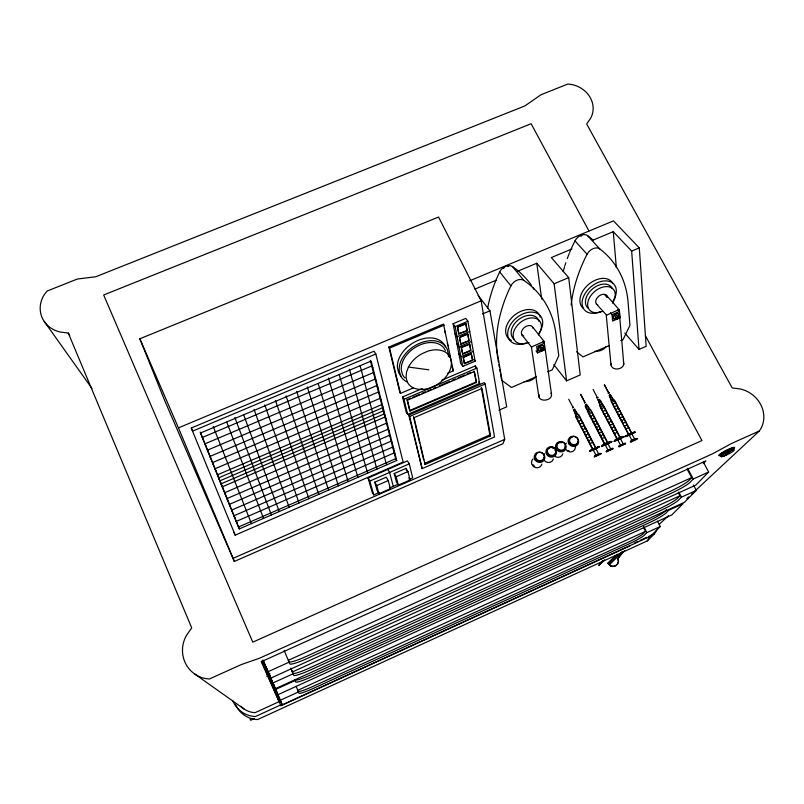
<?xml version="1.0" encoding="UTF-8"?>
<svg xmlns="http://www.w3.org/2000/svg" width="804" height="804" viewBox="0 0 804 804"><rect width="100%" height="100%" fill="white"/><g stroke="black" fill="none" stroke-linecap="round" stroke-linejoin="round"><path stroke-width="1.21" d="M575.965 415.216L573.744 409.497M577.563 414.402L574.669 409.146L573.935 409.628M575.563 415.216L577.835 414.07M582.478 429.055L576.257 416.874M579.996 417.266L576.8 418.603M581.423 420.04L578.227 421.366M582.86 422.803L579.654 424.14M588.156 410.251C586.649 410.723 583.714 404.945 586.247 404.322M585.694 404.884L586.176 404.382M584.287 425.577L581.091 426.924M585.724 428.361L582.528 429.698M587.513 410.331L589.784 409.196L589.292 409.688M587.161 431.135L583.955 432.482M591.945 412.382L588.759 413.708M588.598 433.919L585.392 435.265M593.382 415.145L590.196 416.472M590.046 436.713L586.84 438.059M594.819 417.909L591.633 419.236M600.166 405.397L598.146 399.668M591.483 439.497L588.277 440.853M598.578 399.678C599.724 398.151 603.121 404.181 601.734 404.713M596.256 420.673L593.071 422.01M592.93 442.29L589.714 443.647M599.975 405.357L602.236 404.221M597.694 423.447L594.508 424.783M619.492 314.555L623.793 364.262C622.778 369.85 612.015 370.986 611.01 364.956L606.266 315.329L619.06 309.58L619.281 312.063M622.025 444.964L620.638 445.386L600.658 407.095L602.839 405.779M599.141 426.22L595.945 427.557M604.407 407.397L601.231 408.723M611.01 364.956L611.291 363.83M592.89 449.446L595.844 447.788L578.589 414.392M600.588 428.994L597.392 430.341M605.844 410.151L602.668 411.477M612.236 400.553L611.341 400.734L609.13 395.347L609.623 394.985L610.417 394.704L613.311 399.94M602.025 431.778L598.829 433.115M607.291 412.914L604.106 414.241M603.472 434.562L600.276 435.909M608.728 415.668L605.553 417.005M596.156 455.466L598.739 454.109L579.433 416.743M611.341 400.734L613.603 399.598M604.92 437.346L601.724 438.693M610.176 418.442L606.99 419.768M615.774 402.774L612.598 404.09M611.623 421.206L608.437 422.542M617.221 405.517L614.045 406.844M605.914 444.13L604.628 444.441L607.854 442.823L590.538 409.507M613.07 423.979L609.884 425.306M618.658 408.271L615.492 409.598M539.162 394.834C537.273 402.583 552.559 401.327 551.484 394.211L544.067 341.398L532.841 327.278M614.517 426.753L611.331 428.09M620.115 411.025L616.939 412.351M615.975 429.527L612.789 430.864M621.562 413.779L618.387 415.115M617.422 432.301L614.236 433.647M623.01 416.542L619.834 417.879M624.467 419.306L621.291 420.643M617.673 439.356L617.14 439.386L620.336 437.878M625.914 422.08L622.738 423.406M627.371 424.844L624.195 426.18M628.828 427.617L625.653 428.954M620.638 445.386L623.15 444.27M631.753 433.175L614.356 399.91M408.452 367.026L406.492 372.242L406.07 377.267L407.196 381.749A24.763 17.145 -33.8 0 0 429.909 387.99L435.657 385.468A24.763 17.145 -33.8 0 0 451.386 362.463L450.411 357.941A24.763 17.145 -33.8 0 0 427.718 351.227L421.809 353.79A24.763 17.145 -33.8 0 0 408.452 367.026L428.823 369.83M504.681 439.376L502.952 443.697L234.306 561.463L164.78 400.794L139.846 338.765L438.572 217.05L481.164 300.817L504.681 439.376L233.09 558.318L234.306 561.463M531.494 285.42A146.187 103.997 -33.6 0 0 515.505 268.737L512.48 266.586A8.653 6.211 -39.6 0 0 499.676 271.933L497.656 276.224A147.182 98.842 -41.4 0 0 487.626 308.384M547.735 371.8L552.258 369.84L558.78 355.72L555.896 333.821A148.047 103.957 -33.6 0 0 526.891 282.586L523.856 280.435A8.774 6.211 -39.3 0 0 510.902 285.872L508.831 290.194A149.001 98.731 -41.2 0 0 497.857 358.644M593.071 240.245A145.343 101.746 -36.8 0 0 590.377 237.843L587.553 235.632A8.653 6.04 -42.3 0 0 574.991 240.878L572.85 245.19A147.313 96.108 -43.4 0 0 569.654 252.456M620.738 340.584L623.03 339.6L629.944 325.409L628.175 303.249A147.162 101.676 -36.7 0 0 602.618 251.16L599.784 248.949A8.764 6.04 -42.1 0 0 587.071 254.285L584.89 258.627A149.132 95.988 -43.2 0 0 571.152 305.017M691.42 494.319L759.398 430.944L761.468 427.547A28.301 25.818 32.3 0 0 740.142 388.955L732.203 387.94L586.659 123.947L590.558 118.389A26.08 23.025 13.5 0 0 571.835 84.531L567.885 84.028L541.112 94.661L524.841 105.947L95.817 276.747L77.284 279.048L47.175 291.018L44.552 294.274A28.12 25.547 -17 0 0 60.3 332.032L68.28 333.057L69.677 335.117M628.597 434.572L631.793 433.065M617.201 554.187A222.577 1.668 -44.9 0 0 608.025 563.282L610.457 566.026A5.94 5.628 40 0 0 617.844 558.7L618.015 558.529A67.325 63.124 44.7 0 1 624.738 550.579M602.94 560.991L600.538 563.624L603.07 561.323M703.359 463.576L705.922 460.863L261.23 661.732L279.119 701.661L255.009 712.696L251.562 712.254A22.974 22.361 -55.5 0 1 240.808 706.264M691.681 477.606L689.058 480.37A17.738 2.161 -26.7 0 1 669.772 491.576L306.163 656.466A18.472 2.382 -24.6 0 1 288.847 661.732L288.415 660.275L691.681 477.606L687.078 468.973M703.319 462.069L708.666 472.008L693.249 479.003L690.083 482.299A17.738 2.141 -26.6 0 1 670.787 493.485L307.068 658.536A18.482 2.352 -24.6 0 1 289.762 663.843L284.184 650.456M610.457 566.026L610.628 565.855A5.95 5.638 40 0 0 618.015 558.529M645.572 531.354L643.612 533.384A15.236 1.588 -26.2 0 1 627.321 542.63L312.907 686.445A15.869 1.708 -24.7 0 1 298.133 691.339L297.822 690.304L645.572 531.354L643.381 527.112M666.456 509.756L664.948 511.304A16.351 1.809 -26.4 0 1 647.31 521.404L310.706 674.878A17.045 1.97 -24.7 0 1 294.797 679.973M678.305 492.651L679.953 495.777L677.521 498.299A17.025 1.96 -26.5 0 1 659.079 508.902L309.399 668.034A17.738 2.141 -24.7 0 1 293.038 673.461M602.91 560.961L598.648 565.503L604.678 559.845M657.461 521.183L660.235 526.519L646.848 532.64L644.476 535.072A15.236 1.568 -26.2 0 1 628.175 544.298L313.691 688.244A15.879 1.688 -24.7 0 1 298.917 693.159L296.173 686.435M693.45 485.063L696.284 490.4L681.44 497.153L678.506 500.168A17.025 1.93 -26.5 0 1 660.054 510.761L310.274 670.023A17.738 2.111 -24.7 0 1 293.701 675.27L290.827 668.164M708.666 472.008L695.832 485.083L270.657 678.174L265.421 665.893M660.235 526.519L650.587 536.198L282.274 704.877L263.189 660.566M696.284 490.4L684.355 502.359L275.249 688.767L272.757 683.038L293.249 673.722M235.471 704.324A26.06 25.376 -56.4 0 0 257.571 719.56L647.3 540.911L654.396 533.846A25.346 23.839 36.4 0 0 656.717 530.097M615.733 555.644L607.864 563.453A149.413 1.437 -44.9 0 0 614.98 556.418M622.165 551.835L609.321 564.569A222.618 1.427 -44.9 0 1 621.793 552.197M266.918 673.933L268.727 672.234M267.28 676.144L269.199 674.476M659.26 524.288L668.446 515.726M686.827 498.601L688.666 496.882M578.558 416.02L576.548 416.583M597.834 399.849L598.95 399.286M609.573 394.975L610.306 394.674L609.924 395.065M610.618 441.868C611.874 439.698 598.548 446.491 602.749 445.537M620.246 438.773C621.552 437.014 615.04 441.014 618.708 439.637C601.643 446.592 636.899 430.351 619.763 439.165M631.653 434.08C633.009 432.301 626.467 436.301 630.115 434.934L625.773 436.693L627.663 435.326M609.502 395.055L609.804 395.136M588.508 411.688L590.367 410.754M612.357 402.08L614.216 401.146M595.422 449.004C597.955 446.954 590.749 450.501 593.804 449.808M607.422 444.049C609.744 441.758 601.874 446.491 606.628 444.491M622.788 437.034C625.321 434.572 613.291 439.939 614.517 440.763M607.452 451.074L606.347 451.948L613.11 448.763L606.055 451.386L612.819 448.2L611.291 449.295M632.688 440.12L634.718 439.346L614.648 401.156M618.507 309.962L619.06 309.58L606.266 295.138M598.628 399.688L597.995 399.96M609.914 442.3L609.08 442.723M591.644 450.079L589.724 451.376L594.206 449.647M597.091 447.677L599.02 446.381L589.432 450.823L599.312 446.934L595.261 449.175M632.969 432.984L634.939 431.668L625.411 436.08L635.24 432.22L631.17 434.472M598.869 454.471C605.311 450.783 590.709 457.014 595.332 456.039M620.839 445.567L618.879 446.873L625.633 443.687L618.588 446.31L625.341 443.135L623.381 444.431M632.296 440.843C623.602 446.25 648.808 433.215 631.291 441.285M634.788 439.728C641.029 436.281 627.944 441.436 630.889 441.446M574.518 409.226L573.383 409.789M598.387 399.528L598.9 399.387M232.848 700.907A26.683 25.979 -55.5 0 0 255.481 716.505L280.556 705.018L280.867 705.711L630.125 545.755M280.274 700.284L298.555 691.922M634.768 542.831L638.044 541.333M640.225 540.338L646.758 537.343M648.939 536.338L654.396 533.846M269.44 679.119L271.722 678.084M292.817 673.249L292.435 671.943L679.953 495.777M275.551 689.46L295.229 680.496L295.641 681.923A17.045 1.95 -24.7 0 0 311.54 676.797L648.245 523.183A16.361 1.789 -26.4 0 0 665.893 513.103L668.616 510.319L682.918 503.796L671.853 514.882L277.862 694.746L262.948 660.134M267.883 671.792L289.249 662.114M759.398 430.944L731.258 443.637L712.645 453.768L259.622 658.164L241.27 664.596L209.311 679.008L204.769 678.425A30.25 29.266 -44.7 0 1 186.669 635.019L191.714 627.914L68.28 333.057M606.206 444.692C589.131 451.647 624.517 435.336 607.261 444.22M394.241 473.536L406.05 468.39L407.96 471.586L410.07 479.998L398.332 485.144L396.442 481.928L394.241 473.536L396.131 476.762L398.332 485.144M374.764 482.179L386.262 477.164L388.242 480.571L390.422 488.691L378.975 493.696L377.036 490.279L374.764 482.179L376.724 485.606L378.975 493.696M481.274 387.397L489.847 434.884L424.462 463.426L425.115 464.481L490.54 435.899L481.988 388.412L414.06 417.658L425.115 464.481M396.131 476.762L407.96 471.586M376.724 485.606L388.242 480.571M422.14 468.631L494.54 436.984L485.154 384L484.199 382.644L408.784 415.065L422.14 468.631L409.658 416.472L408.784 415.065M409.296 479.375L412.723 477.867L409.246 463.878L407.437 460.873L368.091 478.008L372.031 491.877L373.759 494.922L379.498 492.41M389.839 487.887L397.859 484.38M498.902 410.231L506.691 406.854L489.948 310.816L478.109 295.41M553.845 364.674L566.589 380.845L580.197 374.945L568.699 277.631L551.333 257.561L571.976 248.928M624.819 333.127L639.019 349.408L646.155 346.313L639.291 247.883L613.442 220.879L469.817 280.737M239.321 528.911L200.598 432.944L371.116 361.076L396.724 460.481L239.321 528.911L238.456 527.012L395.668 458.702L370.302 360.413M235.21 535.132L403.146 462.029L375.83 354.021L374.051 351.197L191.272 428.04L235.21 535.132L233.843 532.087M373.759 494.922L369.83 481.063L409.246 463.878M536.409 376.694L511.505 387.448L501.636 380.322L500.59 374.302M609.301 345.529L582.99 356.896L576.568 351.77M409.658 416.472L485.154 384M410 411.045L407.417 400.221L474.41 371.548L474.048 371.036L476.42 382.523L410 411.045L409.668 410.522L476.068 382.011M612.045 314.635L619.512 311.439L620.065 317.841L612.628 321.027L612.045 314.635L610.417 312.776M536.077 350.946L537.595 352.876L545.162 349.629M422.18 388.593L402.553 396.975L406.211 412.15L407.638 414.432L479.646 383.488L476.852 368.101L475.295 365.89L441.808 380.202M464.34 363.508L472.45 360.051L471.275 353.649L463.124 357.117L464.34 363.508L472.692 360.393L471.275 353.649M462.772 366.423L475.114 361.157L467.878 321.258L465.787 318.384L453.094 323.721L460.752 363.519L462.772 366.423L455.154 326.615L453.094 323.721M447.587 373.297L453.335 370.845L443.506 324.062L388.865 347.047L399.829 392.342L400.492 393.397L413.135 388M407.638 414.432L404 399.266L476.852 368.101M409.377 409.316L407.085 399.688L410.553 398.211M412.864 397.226L419.788 394.261M422.1 393.267L425.557 391.789M427.869 390.794L431.336 389.317M433.637 388.332L435.949 387.337M439.416 385.86L449.808 381.408M452.109 380.423L455.577 378.935M457.888 377.95L464.812 374.986M467.124 374.001L470.581 372.513M471.546 341.489L459.014 346.805L456.973 343.911M461.255 347.258L469.707 344.112L470.903 350.614L462.722 354.092L461.255 347.258L462.722 354.092M461.496 347.599L469.707 344.112M462.491 353.75L470.662 350.273L469.466 343.78M473.345 351.398L460.903 356.685L458.873 353.78M471.516 353.991L463.365 357.458L464.581 363.85M458.702 333.791L467.235 330.625L458.702 333.791L457.436 327.117L465.767 323.6L467.235 330.625M469.727 331.449L457.094 336.786L455.044 333.891M460.39 336.826L466.591 334.193M460.602 343.841L469.084 340.685L460.843 344.182L459.566 338.353M375.83 354.021L192.658 431.105L191.272 428.04M388.865 347.047L389.538 348.102L444.23 325.087M482.44 313.982L489.948 310.816M517.253 271.4L536.76 263.25L554.127 283.772L568.699 277.631M592.618 240.306L613.261 231.673L631.653 251.099L639.291 247.883M455.154 326.615L467.878 321.258M457.436 327.117L466.008 323.942M139.846 338.765L178.448 427.889L481.164 300.817M474.812 289.149L496.611 280.033M576.991 416.864L576.237 416.964M531.987 346.836L531.404 346.966L521.796 334.655M606.658 315.218L596.699 304.334M610.548 449.104L608.115 450.451L588.649 412.08M544.067 341.398L531.404 346.966L538.921 397.136M194.809 674.074L243.984 708.937M608.025 563.282L610.628 565.855M587.553 235.632L599.784 248.949M574.991 240.878L587.071 254.285M604.749 294.756L607.211 297.53M617.874 309.59L619.512 311.439M512.48 266.586L523.856 280.435M499.676 271.933L510.902 285.872M542.75 341.388L544.278 343.308L536.67 346.564L537.595 352.876M44.23 321.429L92.008 388.513M473.757 359.227L475.114 361.157M478.611 382.021L479.646 383.488M453.335 370.845L452.149 367.408M489.847 434.884L490.54 435.899M610.829 395.789L613.382 399.709M599.472 400.402L602.015 404.332M586.608 404.271L589.784 409.196M587.02 405.367L589.563 409.306M575.081 410.241L577.614 414.181M407.085 399.688L407.417 400.221M402.553 396.975L404 399.266M413.407 416.603L414.06 417.658M372.835 367.74L371.729 365.971L202.317 437.476L203.191 439.386M374.533 374.342L373.438 372.574L204.899 443.858L205.774 445.768M376.222 380.885L375.126 379.106L207.442 450.18L208.316 452.089M377.89 387.357L376.795 385.578L209.975 456.431L210.839 458.35M379.538 393.769L378.453 392L212.477 462.632L213.341 464.541M381.176 400.121L380.091 398.352L214.949 468.772L215.824 470.682M382.794 406.422L381.709 404.643L217.402 474.842L218.276 476.762M383.598 409.537L382.523 407.769L218.618 477.857L219.492 479.777M384.402 412.653L383.317 410.874L219.834 480.862L220.698 482.772M385.196 415.748L384.121 413.97L221.04 483.847L221.904 485.767M385.99 418.824L384.915 417.045L222.236 486.822L223.1 488.731M387.568 424.944L386.493 423.165L224.617 492.731L225.492 494.641M389.126 431.004L388.061 429.225L226.979 498.58L227.844 500.49M390.674 437.004L389.608 435.225L229.321 504.369L230.185 506.279M392.211 442.954L391.146 441.175L231.632 510.108L232.497 512.017M393.729 448.853L392.664 447.074L233.924 515.796L234.788 517.706M395.236 454.692L394.171 452.913L236.205 521.434L237.069 523.334M408.804 477.867L410.07 479.998M395.668 458.702L396.724 460.481M387.056 464.682L386.01 462.893L360.162 365.921M387.809 469.415L389.588 472.45L393.287 486.38M389.437 486.983L390.422 488.691M377.367 468.893L376.332 467.104L349.408 369.217M367.659 473.114L339.228 374.744M368.091 478.008L369.83 481.063M357.921 477.345L328.404 378.061M348.172 481.586L318.193 383.608M338.394 485.837L307.299 386.955M588.86 230.808L531.132 123.736L103.666 294.978L252.778 642.175L701.952 440.542L645.411 335.67M687.591 468.39L693.249 479.003M328.585 490.108L296.706 391.417M678.737 492.028L681.44 497.153M604.447 384.835L608.638 392.824L604.407 384.855M612.598 403.568L615.462 409.015M616.608 411.206L623.482 424.301M624.628 426.482L628.065 433.024M629.21 435.205L632.075 440.662M611.161 401.518L628.567 434.683M318.766 494.38L286.083 395.9M603 404.533L620.376 437.768M603.281 405.779L623.291 444.059M593.071 389.448L597.292 397.427M599.794 406.141L617.14 439.386M591.392 411.849L610.759 449.134M587.332 411.125L604.628 444.441M643.682 526.53L646.848 532.64M568.719 399.226L572.91 407.256M583.614 431.256L596.086 455.436M575.383 416L592.608 449.406M550.951 393.176L551.484 394.211M308.917 498.661L275.44 400.382M299.038 502.952L264.767 404.874M289.149 507.254L254.064 409.387M279.229 511.565L243.733 414.995M271.37 514.982L234.848 417.487M263.511 518.399L226.748 422.15M251.431 523.645L213.261 426.582M262.988 660.335L265.31 665.632M270.827 678.315L276.787 692.033M265.953 667.219L273.873 685.4M274.063 685.983L282.274 704.877M290.968 668.546L292.435 671.943M261.732 661.21L280.867 705.711M178.448 427.889L233.09 558.318M609.794 396.312L611.563 400.623M598.879 402.01L600.196 405.246M585.985 405.889L587.744 410.221M200.156 432.1L238.456 527.012M574.046 410.764L575.785 415.105M406.05 468.39L406.653 470.792M389.538 348.102L400.492 393.397M413.688 417.809L419.638 443.014M420.211 445.416L423.618 459.828M444.954 331.288L445.426 333.69M447.346 343.328L447.828 345.73M449.748 355.368L450.23 357.78M457.677 327.449L458.943 334.132M460.843 344.182L459.597 337.6L467.878 334.102L469.084 340.685M465.767 323.6L466.993 330.283M467.626 333.76L468.843 340.343M474.41 371.548L476.42 382.523M475.295 365.89L475.727 368.262M498.068 359.85L498.49 362.262M498.902 364.664L499.324 367.076M499.746 369.488L500.168 371.89M623.623 363.157L623.793 364.262M536.76 263.25L541.715 299.188M554.127 283.772L566.589 380.845M613.261 231.673L616.346 267.581M631.653 251.099L639.019 349.408M575.443 447.104A5.306 5.005 26.9 0 1 565.684 449.325M565.624 444.26A5.306 5.005 26.9 0 1 566.438 443.235M569.222 450.943A4.362 4.11 26.9 0 1 568.167 450.521M577.754 441.416A4.422 4.161 26.6 0 1 573.915 445.567A4.422 4.161 26.6 0 1 569.111 442.029A4.422 4.161 26.6 0 1 572.126 437.265M541.886 464.149A5.326 5.055 25.6 0 1 534.168 467.003A5.326 5.055 25.6 0 1 533.032 458.933M534.71 466.27A4.372 4.151 25.6 0 1 533.082 464.712M543.906 457.335A4.432 4.211 25.4 0 1 537.936 461.174A4.432 4.211 25.4 0 1 536.328 454.23M553.423 458.913A5.316 5.045 26.1 0 1 543.785 459.838M543.745 454.742A5.316 5.045 26.1 0 1 544.569 453.717M554.951 449.918A4.432 4.191 25.9 0 1 553.182 455.848A4.432 4.191 25.9 0 1 547.142 453.376A4.432 4.191 25.9 0 1 549.966 447.878M552.237 447.908A4.432 4.191 25.9 0 1 553.303 448.341M562.87 453.737A5.316 5.025 26.4 0 1 554.097 455.737M564.991 445.707A4.422 4.181 26.2 0 1 561.313 450.964A4.422 4.181 26.2 0 1 556.428 446.32A4.422 4.181 26.2 0 1 561.805 442.682M617.844 558.7A67.285 63.084 44.7 0 1 623.351 551.996M254.215 718.444A30.482 3.166 -43.7 0 1 250.567 718.585M268.546 677.661A30.421 3.467 -43.5 0 1 270.415 676.063M264.848 668.898A6.141 6.01 -52.8 0 1 266.245 666.958M264.898 669.008A6.141 6 -52.9 0 1 266.295 667.069M267.109 676.174A234.919 23.567 -43.6 0 1 269.189 674.244M266.546 674.174A234.868 23.818 -43.6 0 1 268.616 672.244M270.023 673.873A158.338 20.713 -43.4 0 1 267.29 676.506M719.62 455.617A8.955 1.136 -27 0 1 721.711 452.974A8.955 1.136 -27 0 1 732.002 447.878A8.955 1.136 -27 0 1 733.419 448.793M719.861 455.154A7.829 0.995 -27 0 1 725.972 450.732A7.829 0.995 -27 0 1 733.64 448.049M721.027 456.059A7.829 0.985 -27 0 1 726.494 451.707A7.829 0.985 -27 0 1 733.851 449.446M649.582 537.243A24.773 23.346 36.9 0 1 647.3 540.911M401.497 376.563A26.813 18.733 -33.8 0 1 398.653 372.584L397.397 367.699A26.813 18.733 -33.8 0 1 417.477 340.635A26.813 18.733 -33.8 0 1 445.446 346.836M405.025 377.96A24.622 17.155 -33.8 0 1 402.422 374.312L401.286 369.83A24.622 17.155 -33.8 0 1 419.738 345.027A24.622 17.155 -33.8 0 1 445.386 350.665M448.381 356.654A26.874 18.733 -33.8 0 0 448.421 354.524L447.346 349.579A26.874 18.733 -33.8 0 0 419.346 343.408A26.874 18.733 -33.8 0 0 399.206 370.503L400.452 375.398A26.874 18.733 -33.8 0 0 407.507 382.171M541.323 349.418A1.377 0.935 -38 0 1 539.956 348.775A1.377 0.935 -38 0 1 541.474 347.318A1.377 0.935 -38 0 1 542.318 348.474M532.831 287.4A146.187 103.997 -33.6 0 1 534.107 289.43M539.032 350.765A3.427 2.322 -38 0 1 538.238 347.75A3.427 2.322 -38 0 1 541.886 345.308A3.427 2.322 -38 0 1 543.946 347.489M543.735 348.212A3.427 2.322 -38 0 1 543.323 348.926M542.75 349.589A3.427 2.322 -38 0 1 540.489 350.825M535.243 376.965A10.13 6.985 -9.1 0 1 531.745 379.97L529.354 380.955A10.13 6.985 -9.1 0 1 524.128 381.558M503.505 268.255A7.196 5.166 -39.6 0 1 504.49 267.621M507.625 266.546A7.196 5.166 -39.6 0 1 508.641 266.496M523.665 336.172A6.663 4.593 -38.1 0 1 524.369 327.429A6.663 4.593 -38.1 0 1 533.223 328.454M529.042 342.414A15.809 10.894 -38.1 0 1 513.274 333.67A15.809 10.894 -38.1 0 1 532.821 317.912A15.809 10.894 -38.1 0 1 538.399 334.876M511.364 340.494A19.537 13.527 -38.2 0 1 514.47 315.198A19.537 13.527 -38.2 0 1 540.248 317.148M526.278 342.966A19.577 13.527 -38.2 0 1 507.957 330.967A19.577 13.527 -38.2 0 1 532.379 312.143A19.577 13.527 -38.2 0 1 538.961 333.198M514.027 339.238A15.778 10.904 -38.2 0 1 519.324 319.047A15.778 10.904 -38.2 0 1 539.032 321.409M616.115 317.66A1.377 0.904 -40.5 0 1 615.16 316.796A1.377 0.904 -40.5 0 1 616.567 315.449A1.377 0.904 -40.5 0 1 617.522 316.324M613.603 318.595A3.417 2.261 -40.5 0 1 613.975 315.148A3.417 2.261 -40.5 0 1 617.804 313.5A3.417 2.261 -40.5 0 1 618.748 316.384M618.326 317.108A3.417 2.261 -40.5 0 1 614.115 318.907M605.874 346.785A10.1 6.824 -6.6 0 1 602.508 349.71L600.156 350.685A10.1 6.824 -6.6 0 1 594.94 351.298M580.779 236.105A7.186 5.025 -42.3 0 1 581.815 235.753M563.172 271.651A147.313 96.108 -43.4 0 1 564.509 266.898M564.82 265.873A147.313 96.108 -43.4 0 1 565.815 262.787M567.252 258.667A147.313 96.108 -43.4 0 1 569.232 253.491M597.724 304.957A6.653 4.472 -40.7 0 1 598.809 296.123A6.653 4.472 -40.7 0 1 607.271 297.269M602.608 311.319A15.789 10.613 -40.7 0 1 587.794 302.575A15.789 10.613 -40.7 0 1 606.829 286.586A15.789 10.613 -40.7 0 1 612.517 303.007M583.061 308.143A19.507 13.176 -40.8 0 1 588.478 284.495A19.507 13.176 -40.8 0 1 612.568 282.918M600.678 311.55A19.547 13.176 -40.8 0 1 582.287 300.676A19.547 13.176 -40.8 0 1 605.864 280.877A19.547 13.176 -40.8 0 1 612.919 301.269M587.955 308.083A15.748 10.613 -40.8 0 1 592.89 288.576A15.748 10.613 -40.8 0 1 612.236 288.536M572.548 407.749L573.513 407.296L572.548 407.749M584.488 402.884L585.453 402.432L584.528 402.834M596.94 397.93L597.895 397.467L596.94 397.93M608.286 393.317L609.251 392.865L608.286 393.317M594.347 456.833L601.09 453.737L594.347 456.833M727.901 452.682L725.58 455.044L729.821 451.818L727.901 452.682M584.84 402.392L580.679 394.362L584.809 402.412M568.82 443.778A5.387 5.075 26.6 0 0 578.036 444.069A5.387 5.075 26.6 0 0 573.312 436.22A5.387 5.075 26.6 0 0 568.82 443.778M570.126 442.632A4.432 4.171 26.6 0 0 577.704 442.733A4.432 4.171 26.6 0 0 573.694 436.351A4.432 4.171 26.6 0 0 570.126 442.632M534.901 459.717A5.397 5.125 25.4 0 0 544.167 460.009A5.397 5.125 25.4 0 0 539.474 452.099A5.397 5.125 25.4 0 0 534.901 459.717M536.147 458.602A4.442 4.211 25.4 0 0 543.765 458.692A4.442 4.211 25.4 0 0 539.775 452.26A4.442 4.211 25.4 0 0 536.147 458.602M546.63 454.421A5.397 5.105 25.9 0 0 555.876 454.712A5.397 5.105 25.9 0 0 551.162 446.823A5.397 5.105 25.9 0 0 546.63 454.421M547.886 453.285A4.432 4.201 25.9 0 0 555.494 453.386A4.432 4.201 25.9 0 0 551.494 446.974A4.432 4.201 25.9 0 0 547.886 453.285M556.217 449.175A5.387 5.095 26.2 0 0 565.453 449.466A5.387 5.095 26.2 0 0 560.73 441.607A5.387 5.095 26.2 0 0 556.217 449.175M557.494 448.039A4.432 4.191 26.2 0 0 565.091 448.14A4.432 4.191 26.2 0 0 561.091 441.738A4.432 4.191 26.2 0 0 557.494 448.039M724.243 456.019A7.266 0.904 -27 0 0 734.183 450.23A7.266 0.904 -27 0 0 724.675 454.039A7.266 0.904 -27 0 0 724.243 456.019M540.73 351.147A3.427 2.322 -38 0 0 544.027 346.534A3.427 2.322 -38 0 0 538.791 347.589A3.427 2.322 -38 0 0 540.73 351.147M541.906 350.665A1.377 0.935 -37.9 0 0 543.233 348.805A1.377 0.935 -37.9 0 0 541.122 349.237A1.377 0.935 -37.9 0 0 541.906 350.665M615.774 319.299A3.417 2.261 -40.5 0 0 619.16 314.676A3.417 2.261 -40.5 0 0 614.075 315.681A3.417 2.261 -40.5 0 0 615.774 319.299M617.08 318.756A1.377 0.904 -40.5 0 0 618.437 316.897A1.377 0.904 -40.5 0 0 616.397 317.309A1.377 0.904 -40.5 0 0 617.08 318.756"/></g></svg>
